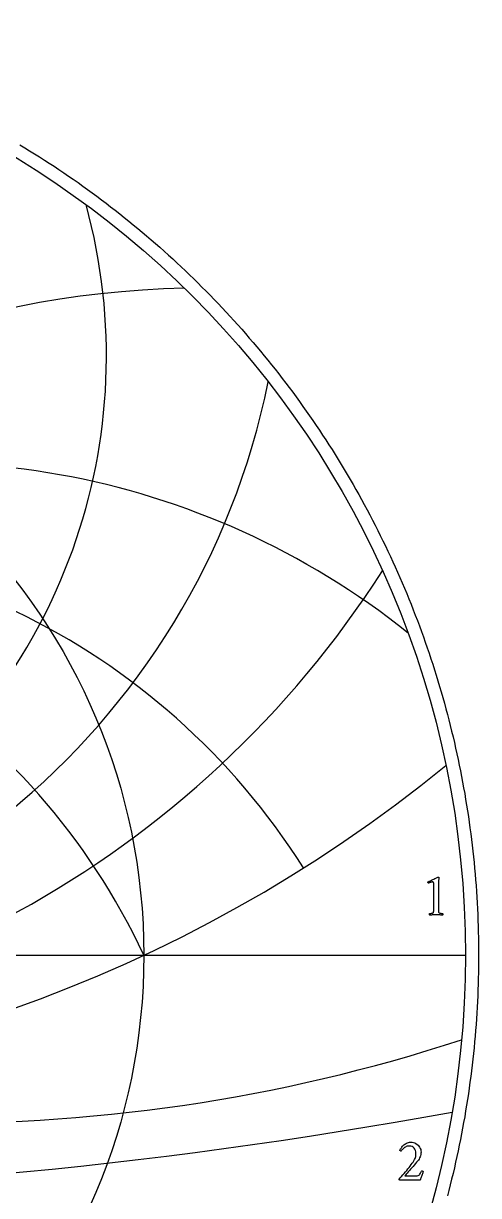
# Model space of a CAD drawing. Header units: millimetres. Extents: x -32.4 to 32.4, y -32.4 to 33.4.
# Drawn here: x 16.76 to 32.35, y -8.23 to 31.9 of the extents above; entities that cross this region are included whole.
import ezdxf

# ---------------------------------------------------------------- set-up
doc = ezdxf.new("R2010")
doc.units = ezdxf.units.MM
for name, color, linetype in [('CUT_OUTER', 1, 'Continuous'), ('ENGRAVE', 7, 'Continuous'), ('ENGRAVE_FINE', 8, 'Continuous'), ('TEXT', 5, 'Continuous')]:
    doc.layers.add(name, color=color, linetype=linetype)

msp = doc.modelspace()

# ---------------------------------------------------------------- linework, layer by layer
at = {"layer": 'CUT_OUTER'}
msp.add_lwpolyline([(16.6312, 27.7475), (16.8012, 27.645), (16.9705, 27.5413), (17.1391, 27.4367), (17.3072, 27.331), (17.4745, 27.2243), (17.6413, 27.1166), (17.8073, 27.0078), (17.9727, 26.898), (18.1374, 26.7873), (18.3014, 26.6755), (18.4648, 26.5627), (18.6274, 26.4489), (18.7893, 26.3341), (18.9506, 26.2183), (19.1111, 26.1015), (19.2709, 25.9838), (19.4299, 25.865), (19.5883, 25.7453), (19.7459, 25.6246), (19.9027, 25.503), (20.0589, 25.3804), (20.2142, 25.2568), (20.3688, 25.1323), (20.5226, 25.0069), (20.6757, 24.8805), (20.828, 24.7532), (20.9794, 24.6249), (21.1301, 24.4957), (21.28, 24.3656), (21.4292, 24.2346), (21.5774, 24.1026), (21.7249, 23.9698), (21.8716, 23.836), (22.0174, 23.7014), (22.1625, 23.5658), (22.3066, 23.4294), (22.45, 23.2921), (22.5925, 23.1539), (22.7341, 23.0148), (22.8749, 22.8749), (23.0148, 22.7341), (23.1539, 22.5925), (23.2921, 22.45), (23.4294, 22.3066), (23.5658, 22.1625), (23.7014, 22.0174), (23.836, 21.8716), (23.9698, 21.7249), (24.1026, 21.5774), (24.2346, 21.4292), (24.3656, 21.28), (24.4957, 21.1301), (24.6249, 20.9794), (24.7532, 20.828), (24.8805, 20.6757), (25.0069, 20.5226), (25.1323, 20.3688), (25.2568, 20.2142), (25.3804, 20.0589), (25.503, 19.9027), (25.6246, 19.7459), (25.7453, 19.5883), (25.865, 19.4299), (25.9838, 19.2709), (26.1015, 19.1111), (26.2183, 18.9506), (26.3341, 18.7893), (26.4489, 18.6274), (26.5627, 18.4648), (26.6755, 18.3014), (26.7873, 18.1374), (26.898, 17.9727), (27.0078, 17.8073), (27.1166, 17.6413), (27.2243, 17.4745), (27.331, 17.3072), (27.4367, 17.1391), (27.5413, 16.9705), (27.645, 16.8012), (27.7475, 16.6312), (27.849, 16.4607), (27.9495, 16.2895), (28.0489, 16.1177), (28.1473, 15.9453), (28.2446, 15.7722), (28.3409, 15.5986), (28.436, 15.4245), (28.5302, 15.2497), (28.6232, 15.0743), (28.7151, 14.8984), (28.806, 14.722), (28.8958, 14.5449), (28.9845, 14.3674), (29.0721, 14.1892), (29.1586, 14.0106), (29.2441, 13.8314), (29.3284, 13.6517), (29.4116, 13.4715), (29.4937, 13.2908), (29.5747, 13.1096), (29.6546, 12.9278), (29.7333, 12.7456), (29.811, 12.563), (29.8875, 12.3798), (29.9629, 12.1962), (30.0372, 12.0121), (30.1103, 11.8276), (30.1823, 11.6426), (30.2532, 11.4572), (30.3229, 11.2713), (30.3915, 11.0851), (30.459, 10.8984), (30.5252, 10.7113), (30.5904, 10.5238), (30.6544, 10.3359), (30.7172, 10.1476), (30.7789, 9.9589), (30.8395, 9.7699), (30.8988, 9.5805), (30.957, 9.3907), (31.0141, 9.2006), (31.0699, 9.0101), (31.1246, 8.8193), (31.1782, 8.6282), (31.2305, 8.4367), (31.2817, 8.2449), (31.3317, 8.0528), (31.3805, 7.8604), (31.4282, 7.6677), (31.4746, 7.4747), (31.5199, 7.2815), (31.564, 7.0879), (31.6069, 6.8941), (31.6486, 6.7001), (31.6891, 6.5057), (31.7284, 6.3112), (31.7665, 6.1164), (31.8035, 5.9213), (31.8392, 5.7261), (31.8737, 5.5306), (31.9071, 5.3349), (31.9392, 5.1391), (31.9701, 4.943), (31.9999, 4.7467), (32.0284, 4.5503), (32.0557, 4.3537), (32.0818, 4.1569), (32.1067, 3.96), (32.1304, 3.7629), (32.1529, 3.5657), (32.1742, 3.3683), (32.1942, 3.1709), (32.2131, 2.9733), (32.2307, 2.7755), (32.2471, 2.5777), (32.2623, 2.3798), (32.2763, 2.1818), (32.2891, 1.9837), (32.3007, 1.7856), (32.311, 1.5873), (32.3202, 1.3891), (32.3281, 1.1907), (32.3348, 0.9923), (32.3403, 0.7939), (32.3445, 0.5955), (32.3476, 0.397), (32.3494, 0.1985), (32.35, 0), (32.3494, -0.1985), (32.3476, -0.397), (32.3445, -0.5955), (32.3403, -0.7939), (32.3348, -0.9923), (32.3281, -1.1907), (32.3202, -1.3891), (32.311, -1.5873), (32.3007, -1.7856), (32.2891, -1.9837), (32.2763, -2.1818), (32.2623, -2.3798), (32.2471, -2.5777), (32.2307, -2.7755), (32.2131, -2.9733), (32.1942, -3.1709), (32.1742, -3.3683), (32.1529, -3.5657), (32.1304, -3.7629), (32.1067, -3.96), (32.0818, -4.1569), (32.0557, -4.3537), (32.0284, -4.5503), (31.9999, -4.7467), (31.9701, -4.943), (31.9392, -5.1391), (31.9071, -5.3349), (31.8737, -5.5306), (31.8392, -5.7261), (31.8035, -5.9213), (31.7665, -6.1164), (31.7284, -6.3112), (31.6891, -6.5057), (31.6486, -6.7001), (31.6069, -6.8941), (31.564, -7.0879), (31.5199, -7.2815), (31.4746, -7.4747), (31.4282, -7.6677), (31.3805, -7.8604), (31.3317, -8.0528), (31.2817, -8.2449)], dxfattribs=at)
at = {"layer": 'ENGRAVE'}
msp.add_lwpolyline([(-31.9, 0), (31.9, 0)], dxfattribs=at)
for radius in [31.9, 20.8814]:
    msp.add_circle((0, 0), radius, dxfattribs=at)
for centre, radius, start, end in [((0, 20.5123), 19.6005, 164.66343, 15.33657), ((0, 24.7502), 25.6619, 191.51133, 348.48867), ((0, -9.7372), 23.0401, 25, 155), ((0, -9.7372), 23.0401, 25, 155), ((0, 31.7391), 34.4882, 212.59051, 327.40949), ((0, 44.7803), 49.4096, 230.79439, 309.20561), ((13.8782, 51.7941), 57.5436, 268.537369, 288.113049)]:
    msp.add_arc(centre, radius, start, end, dxfattribs=at)
at = {"layer": 'ENGRAVE_FINE'}
for centre, radius, start, end in [((23.0401, -9.7372), 32.5836, 91.34988, 169.50661), ((23.0401, -9.7372), 32.5836, 91.34988, 169.50661), ((13.3022, -9.7372), 26.6044, 51.30943, 165.41212), ((13.3022, -9.7372), 26.6044, 51.30943, 165.41212), ((6.1736, -9.7372), 23.8528, 32.22993, 160.6914), ((6.1736, -9.7372), 23.8528, 32.22993, 160.6914), ((0, 166.5913), 174.8167, 259.637891, 280.362109)]:
    msp.add_arc(centre, radius, start, end, dxfattribs=at)
at = {"layer": 'TEXT'}
for points in [[(30.8166, 1.6105), (30.8166, 2.4291), (30.816, 2.4492), (30.8143, 2.4659), (30.8114, 2.4792), (30.8073, 2.4892), (30.8018, 2.4964), (30.7946, 2.5016), (30.7857, 2.5047), (30.7752, 2.5058), (30.7622, 2.5048), (30.7461, 2.5019), (30.727, 2.497), (30.7047, 2.4902), (30.6823, 2.4828), (30.6627, 2.476), (30.646, 2.4698), (30.6322, 2.4643), (30.624, 2.472), (30.6182, 2.4804), (30.6147, 2.4896), (30.6135, 2.4995), (30.6135, 2.4997), (30.6135, 2.5001), (30.6135, 2.5007), (30.6135, 2.5016), (30.6138, 2.5054), (30.6146, 2.5084), (30.6159, 2.5106), (30.6177, 2.512), (30.6589, 2.5307), (30.6998, 2.5495), (30.7403, 2.5685), (30.7803, 2.5876), (30.8185, 2.6059), (30.8534, 2.6226), (30.8849, 2.6375), (30.913, 2.6508), (30.9362, 2.6617), (30.9531, 2.6695), (30.9637, 2.6741), (30.9679, 2.6757), (30.972, 2.6757), (30.9768, 2.6749), (30.9808, 2.6726), (30.9841, 2.6687), (30.9865, 2.6633), (30.9885, 2.6573), (30.9902, 2.6519), (30.9916, 2.6469), (30.9927, 2.6425), (30.9922, 2.6394), (30.9907, 2.6298), (30.9881, 2.614), (30.9845, 2.5918), (30.9808, 2.5637), (30.9782, 2.5304), (30.9767, 2.4917), (30.9762, 2.4477), (30.9762, 1.6105), (30.9762, 1.5881), (30.9764, 1.5665), (30.9768, 1.5457), (30.9772, 1.5256), (30.9782, 1.5068), (30.9801, 1.4898), (30.9828, 1.4747), (30.9865, 1.4613), (30.99, 1.4563), (30.9964, 1.4515), (31.0056, 1.447), (31.0176, 1.4427), (31.0313, 1.4389), (31.0453, 1.4357), (31.0598, 1.4332), (31.0746, 1.4313), (31.0885, 1.4299), (31.1002, 1.429), (31.1098, 1.4284), (31.1171, 1.4282), (31.1199, 1.4233), (31.122, 1.4168), (31.1235, 1.4088), (31.1243, 1.3992), (31.1243, 1.3896), (31.123, 1.3816), (31.1206, 1.3751), (31.1171, 1.3702), (31.0866, 1.3722), (31.0575, 1.374), (31.0297, 1.3758), (31.0031, 1.3774), (30.9767, 1.3788), (30.9492, 1.3797), (30.9207, 1.3803), (30.8912, 1.3805), (30.8628, 1.3803), (30.8358, 1.3797), (30.81, 1.3788), (30.7855, 1.3774), (30.7608, 1.3758), (30.7342, 1.374), (30.7059, 1.3722), (30.6757, 1.3702), (30.6721, 1.3751), (30.6697, 1.3816), (30.6685, 1.3896), (30.6684, 1.3992), (30.6693, 1.4088), (30.6708, 1.4168), (30.6729, 1.4233), (30.6757, 1.4282), (30.683, 1.4284), (30.6925, 1.429), (30.7043, 1.4299), (30.7182, 1.4313), (30.733, 1.4332), (30.7474, 1.4357), (30.7615, 1.4389), (30.7752, 1.4427), (30.7871, 1.447), (30.7959, 1.4515), (30.8016, 1.4563), (30.8042, 1.4613), (30.8079, 1.4747), (30.8109, 1.4898), (30.8131, 1.5068), (30.8145, 1.5256), (30.8154, 1.5457), (30.8161, 1.5665), (30.8165, 1.5881), (30.8166, 1.6105)], [(30.4567, -7.4009), (30.4462, -7.4266), (30.4354, -7.454), (30.4244, -7.483), (30.4132, -7.5138), (30.402, -7.5448), (30.3914, -7.5747), (30.3813, -7.6034), (30.3717, -7.6309), (30.3632, -7.6556), (30.3562, -7.676), (30.3507, -7.6919), (30.3468, -7.7034), (29.6464, -7.7034), (29.6432, -7.701), (29.6399, -7.698), (29.6365, -7.6943), (29.6329, -7.6899), (29.6298, -7.6855), (29.6275, -7.6814), (29.6261, -7.6777), (29.6257, -7.6744), (29.6684, -7.6262), (29.7117, -7.577), (29.7555, -7.5267), (29.7998, -7.4755), (29.8438, -7.4238), (29.8868, -7.3724), (29.9288, -7.3212), (29.9697, -7.2703), (30.0087, -7.2206), (30.0448, -7.1729), (30.0781, -7.1273), (30.1085, -7.0838), (30.1368, -7.0396), (30.1596, -6.9983), (30.1767, -6.9599), (30.1883, -6.9242), (30.196, -6.8897), (30.2015, -6.8543), (30.2048, -6.8182), (30.2059, -6.7813), (30.202, -6.7315), (30.1901, -6.6859), (30.1704, -6.6445), (30.1427, -6.6072), (30.109, -6.5764), (30.071, -6.5543), (30.0287, -6.5411), (29.9821, -6.5367), (29.943, -6.5389), (29.9065, -6.5455), (29.8726, -6.5565), (29.8412, -6.572), (29.8126, -6.59), (29.7868, -6.6087), (29.7639, -6.6283), (29.7438, -6.6486), (29.7267, -6.6681), (29.7127, -6.6849), (29.7018, -6.6991), (29.6941, -6.7108), (29.6878, -6.71), (29.6814, -6.7074), (29.6748, -6.7032), (29.6682, -6.6973), (29.6623, -6.691), (29.6581, -6.6857), (29.6555, -6.6812), (29.6547, -6.6776), (29.6592, -6.6667), (29.6664, -6.6525), (29.6763, -6.6351), (29.6889, -6.6144), (29.7042, -6.5919), (29.7223, -6.5688), (29.7431, -6.5453), (29.7666, -6.5212), (29.7924, -6.4977), (29.8202, -6.4761), (29.85, -6.4563), (29.8816, -6.4383), (29.9152, -6.4233), (29.9508, -6.4126), (29.9883, -6.4062), (30.0277, -6.4041), (30.0753, -6.4071), (30.1207, -6.4163), (30.1639, -6.4315), (30.2049, -6.4528), (30.2427, -6.4789), (30.2764, -6.5085), (30.3059, -6.5416), (30.3313, -6.5782), (30.3517, -6.6172), (30.3663, -6.6574), (30.375, -6.699), (30.3779, -6.7419), (30.376, -6.7847), (30.3702, -6.8263), (30.3604, -6.8666), (30.3468, -6.9056), (30.3299, -6.9433), (30.3101, -6.9797), (30.2874, -7.0148), (30.2619, -7.0486), (30.2257, -7.0928), (30.1875, -7.1385), (30.1474, -7.1855), (30.1054, -7.234), (30.063, -7.2825), (30.0218, -7.3294), (29.9817, -7.3747), (29.9427, -7.4185), (29.9064, -7.4593), (29.8738, -7.4959), (29.8452, -7.5282), (29.8205, -7.5563), (30.2225, -7.5563), (30.2512, -7.5539), (30.2772, -7.5467), (30.3004, -7.5347), (30.3209, -7.5179), (30.3398, -7.4962), (30.358, -7.4695), (30.3755, -7.4377), (30.3924, -7.4009), (30.3954, -7.3954), (30.4002, -7.3915), (30.4068, -7.3892), (30.4152, -7.3884), (30.4188, -7.3887), (30.4235, -7.3895), (30.4292, -7.3908), (30.4359, -7.3926), (30.4427, -7.3946), (30.4484, -7.3967), (30.453, -7.3988), (30.4567, -7.4009)]]:
    msp.add_lwpolyline(points, close=True, dxfattribs=at)

doc.saveas('drawing.dxf')
